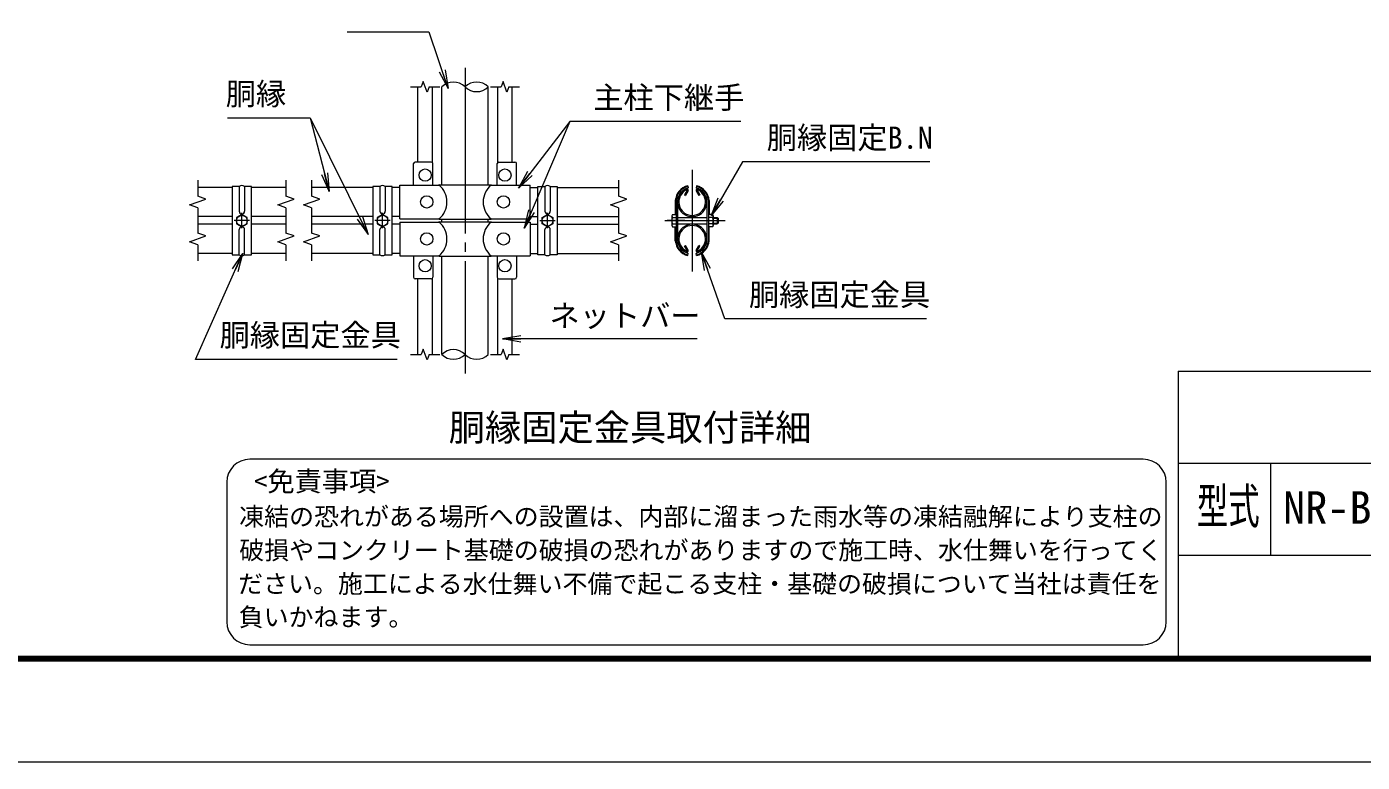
# Model space of a CAD drawing. Units: millimetres, scale not verified. Extents: x -21137 to 21137, y -15758 to 15759.
# Drawn here: x -9680 to -979, y -15758 to -10963 of the extents above; entities that cross this region are included whole.
import ezdxf
from ezdxf.enums import TextEntityAlignment as Align

# ---------------------------------------------------------------- set-up
doc = ezdxf.new("R2010")
doc.units = ezdxf.units.MM
doc.header["$LTSCALE"] = 60
doc.linetypes.add('LONG_CHAIN', pattern=[21, 18, -1, 1, -1])
for name, color, linetype, lineweight in [('0-0_D-TTL', 7, 'Continuous', 9), ('0-1_D-TTL-TXT', 7, 'Continuous', 9), ('0-2_D-BMK', 2, 'LONG_CHAIN', 9), ('0-3_D-STR1', 1, 'Continuous', 9), ('0-4_D-STR-DIM', 7, 'Continuous', 9), ('0-5_0', 7, 'Continuous', 9), ('0-8_D-STR3', 3, 'Continuous', 9), ('0-9_D-STR-TXT', 7, 'Continuous', 9)]:
    doc.layers.add(name, color=color, linetype=linetype, lineweight=lineweight)
doc.styles.add('ＭＳ ゴシック', font='')
doc.styles.get('ＭＳ ゴシック').set_extended_font_data('MS Gothic')

# ---------------------------------------------------------------- blocks, each defined once
blk = doc.blocks.new('_Open')
at = {"layer": '0-5_0'}
blk.add_line((-60, 10), (0, 0), dxfattribs=at)
blk.add_lwpolyline([(-60, -10), (0, 0), (-60, 0)], dxfattribs=at)

msp = doc.modelspace()

# ---------------------------------------------------------------- linework, layer by layer
at = {"layer": '0-0_D-TTL'}
for p, q in [((-2177.34, -13208.09), (-2177.34, -15068.09)), ((-2177.34, -13208.09), (3222.66, -13208.09)), ((-2177.34, -13808.09), (3222.66, -13808.09)), ((-1577.34, -13808.09), (-1577.34, -14408.09)), ((-2177.34, -14408.09), (3222.66, -14408.09))]:
    msp.add_line(p, q, dxfattribs=at)
at = {"layer": '0-0_D-TTL', "color": 2}
msp.add_lwpolyline([(-21137.34, 2061.91), (4062.66, 2061.91), (4062.66, -15758.09), (-21137.34, -15758.09)], close=True, dxfattribs=at)
at = {"layer": '0-0_D-TTL'}
for points in [[(-20327.34, 1401.91), (3252.66, 1401.91), (3252.66, -15098.09), (-20327.34, -15098.09)], [(-20319.84, 1394.41), (3245.16, 1394.41), (3245.16, -15090.59), (-20319.84, -15090.59)], [(-20312.34, 1386.91), (3237.66, 1386.91), (3237.66, -15083.09), (-20312.34, -15083.09)], [(-20304.84, 1379.41), (3230.16, 1379.41), (3230.16, -15075.59), (-20304.84, -15075.59)], [(-20297.34, 1371.91), (3222.66, 1371.91), (3222.66, -15068.09), (-20297.34, -15068.09)]]:
    msp.add_lwpolyline(points, close=True, dxfattribs=at)
at = {"layer": '0-1_D-TTL-TXT', "color": 2}
for p, q in [((-2406.27, -13782.61), (-8226.27, -13782.61)), ((-8376.27, -13932.61), (-8376.27, -14842.01)), ((-2256.27, -14842.01), (-2256.27, -13932.61)), ((-8226.27, -14992.01), (-2406.27, -14992.01))]:
    msp.add_line(p, q, dxfattribs=at)
for centre, start, end in [((-8226.27, -13932.61), 90, 180), ((-2406.27, -13932.61), 0, 90), ((-8226.27, -14842.01), 180, 270), ((-2406.27, -14842.01), 270, 0)]:
    msp.add_arc(centre, 150, start, end, dxfattribs=at)
at = {"layer": '0-2_D-BMK'}
for p, q in [((-6824.06, -11230.62), (-6824.06, -13224.62)), ((-5344.37, -11897.28), (-5344.37, -12557.95)), ((-8278.23, -12277.62), (-8278.23, -12177.62)), ((-7361.56, -12277.62), (-7361.56, -12177.62)), ((-6286.56, -12277.62), (-6286.56, -12177.62)), ((-8228.23, -12227.62), (-8328.23, -12227.62)), ((-7311.56, -12227.62), (-7411.56, -12227.62)), ((-6336.56, -12227.62), (-6236.56, -12227.62)), ((-5522.5, -12227.62), (-5129.25, -12227.62))]:
    msp.add_line(p, q, dxfattribs=at)
at = {"layer": '0-3_D-STR1'}
for p, q in [((-6975.31, -11993.32), (-6975.31, -11355.62)), ((-6672.81, -11993.32), (-6672.81, -11355.62)), ((-8340.73, -12010.82), (-8565.73, -12010.82)), ((-7990.73, -12010.82), (-8215.73, -12010.82)), ((-7424.06, -12010.82), (-7824.06, -12010.82)), ((-7249.06, -12010.82), (-7299.06, -12010.82)), ((-6399.06, -12010.82), (-6349.06, -12010.82)), ((-6224.06, -12010.82), (-5824.06, -12010.82)), ((-5377.74, -12029.41), (-5395.29, -12059.8)), ((-5395.29, -12059.8), (-5388.34, -12063.81)), ((-5370.8, -12033.42), (-5388.34, -12063.81)), ((-5317.95, -12033.42), (-5300.41, -12063.81)), ((-5311.01, -12029.41), (-5293.46, -12059.8)), ((-5293.46, -12059.8), (-5300.41, -12063.81)), ((-8340.73, -12201.32), (-8565.73, -12201.32)), ((-8340.73, -12251.32), (-8565.73, -12251.32)), ((-7990.73, -12201.32), (-8215.73, -12201.32)), ((-7990.73, -12251.32), (-8215.73, -12251.32)), ((-7424.06, -12201.32), (-7824.06, -12201.32)), ((-7424.06, -12251.32), (-7824.06, -12251.32)), ((-7249.06, -12201.32), (-7299.06, -12201.32)), ((-7249.06, -12251.32), (-7299.06, -12251.32)), ((-6975.31, -12234.32), (-6975.31, -12218.32)), ((-6672.81, -12234.32), (-6672.81, -12218.32)), ((-6399.06, -12201.32), (-6349.06, -12201.32)), ((-6399.06, -12251.32), (-6349.06, -12251.32)), ((-6224.06, -12201.32), (-5824.06, -12201.32)), ((-6224.06, -12251.32), (-5824.06, -12251.32)), ((-8340.73, -12441.82), (-8565.73, -12441.82)), ((-7990.73, -12441.82), (-8215.73, -12441.82)), ((-7424.06, -12441.82), (-7824.06, -12441.82)), ((-7249.06, -12441.82), (-7299.06, -12441.82)), ((-6399.06, -12441.82), (-6349.06, -12441.82)), ((-6224.06, -12441.82), (-5824.06, -12441.82)), ((-5395.29, -12392.83), (-5388.34, -12388.82)), ((-5377.74, -12423.22), (-5395.29, -12392.83)), ((-5370.8, -12419.21), (-5388.34, -12388.82)), ((-5317.95, -12419.21), (-5300.41, -12388.82)), ((-5311.01, -12423.22), (-5293.46, -12392.83)), ((-5293.46, -12392.83), (-5300.41, -12388.82)), ((-6975.31, -13099.62), (-6975.31, -12459.32)), ((-6672.81, -13099.62), (-6672.81, -12459.32))]:
    msp.add_line(p, q, dxfattribs=at)
for centre, radius, start, end in [((-5344.37, -12106.07), 95.25, 114.32478, 65.67522), ((-5344.37, -12106.07), 87.23, 114.32478, 65.67522), ((-5379.48, -12028.41), 10.03, 330, 114.32478), ((-5379.48, -12028.41), 2, 330, 114.32478), ((-5309.27, -12028.41), 10.03, 65.67522, 210), ((-5309.27, -12028.41), 2, 65.67522, 210), ((-5344.75, -12106.07), 95.25, 5.09104, 65.67522), ((-5344.37, -12346.57), 95.25, 294.32478, 245.67522), ((-5344.37, -12346.57), 87.23, 294.32478, 245.67522), ((-5379.48, -12424.23), 10.03, 245.67522, 30), ((-5379.48, -12424.23), 2, 245.67522, 30), ((-5309.27, -12424.23), 10.03, 150, 294.32478), ((-5309.27, -12424.23), 2, 150, 294.32478)]:
    msp.add_arc(centre, radius, start, end, dxfattribs=at)
at = {"layer": '0-4_D-STR-DIM'}
for p, q in [((-7179.06, -11355.62), (-7109.71, -11355.62)), ((-7096.89, -11320.38), (-7109.71, -11355.62)), ((-7071.23, -11390.86), (-7096.89, -11320.38)), ((-7058.41, -11355.62), (-7071.23, -11390.86)), ((-7058.41, -11355.62), (-6989.06, -11355.62)), ((-6659.06, -11355.62), (-6589.71, -11355.62)), ((-6576.89, -11320.38), (-6589.71, -11355.62)), ((-6551.23, -11390.86), (-6576.89, -11320.38)), ((-6538.41, -11355.62), (-6551.23, -11390.86)), ((-6538.41, -11355.62), (-6469.06, -11355.62)), ((-8565.73, -11963.19), (-8565.73, -12067.59)), ((-7990.73, -11963.19), (-7990.73, -12067.59)), ((-7824.06, -11963.19), (-7824.06, -12067.59)), ((-5824.06, -11963.19), (-5824.06, -12067.59)), ((-8618.58, -12125.31), (-8512.87, -12086.83)), ((-8512.87, -12086.83), (-8565.73, -12067.59)), ((-8043.58, -12125.31), (-7937.87, -12086.83)), ((-7937.87, -12086.83), (-7990.73, -12067.59)), ((-7876.92, -12125.31), (-7771.2, -12086.83)), ((-7771.2, -12086.83), (-7824.06, -12067.59)), ((-5876.92, -12125.31), (-5771.2, -12086.83)), ((-5771.2, -12086.83), (-5824.06, -12067.59)), ((-8565.73, -12144.55), (-8618.58, -12125.31)), ((-8565.73, -12144.55), (-8565.73, -12308.09)), ((-7990.73, -12144.55), (-8043.58, -12125.31)), ((-7990.73, -12144.55), (-7990.73, -12308.09)), ((-7824.06, -12144.55), (-7876.92, -12125.31)), ((-7824.06, -12144.55), (-7824.06, -12308.09)), ((-5824.06, -12144.55), (-5876.92, -12125.31)), ((-5824.06, -12144.55), (-5824.06, -12308.09)), ((-8618.58, -12365.81), (-8512.87, -12327.33)), ((-8512.87, -12327.33), (-8565.73, -12308.09)), ((-8043.58, -12365.81), (-7937.87, -12327.33)), ((-7937.87, -12327.33), (-7990.73, -12308.09)), ((-7876.92, -12365.81), (-7771.2, -12327.33)), ((-7771.2, -12327.33), (-7824.06, -12308.09)), ((-5876.92, -12365.81), (-5771.2, -12327.33)), ((-5771.2, -12327.33), (-5824.06, -12308.09)), ((-8565.73, -12385.05), (-8618.58, -12365.81)), ((-8565.73, -12385.05), (-8565.73, -12489.44)), ((-7990.73, -12385.05), (-8043.58, -12365.81)), ((-7990.73, -12385.05), (-7990.73, -12489.44)), ((-7824.06, -12385.05), (-7876.92, -12365.81)), ((-7824.06, -12385.05), (-7824.06, -12489.44)), ((-5824.06, -12385.05), (-5876.92, -12365.81)), ((-5824.06, -12385.05), (-5824.06, -12489.44)), ((-7179.06, -13099.62), (-7109.71, -13099.62)), ((-7096.89, -13064.38), (-7109.71, -13099.62)), ((-7071.23, -13134.86), (-7096.89, -13064.38)), ((-7058.41, -13099.62), (-7071.23, -13134.86)), ((-7058.41, -13099.62), (-6989.06, -13099.62)), ((-6659.06, -13099.62), (-6589.71, -13099.62)), ((-6576.89, -13064.38), (-6589.71, -13099.62)), ((-6551.23, -13134.86), (-6576.89, -13064.38)), ((-6538.41, -13099.62), (-6551.23, -13134.86)), ((-6538.41, -13099.62), (-6469.06, -13099.62))]:
    msp.add_line(p, q, dxfattribs=at)
for centre, start, end in [((-6899.68, -11431.72), 45.18146, 134.81854), ((-6748.43, -11431.72), 45.18146, 134.81854), ((-6748.43, -11279.51), 225.18146, 314.81854), ((-6899.68, -13175.72), 45.18146, 134.81854), ((-6899.68, -13023.51), 225.18146, 314.81854), ((-6748.43, -13023.51), 225.18146, 314.81854)]:
    msp.add_arc(centre, 107.29, start, end, dxfattribs=at)
at = {"layer": '0-8_D-STR3'}
for p, q in [((-7131.56, -11845.82), (-7131.56, -11355.62)), ((-7036.56, -11849.2), (-7036.56, -11355.62)), ((-6611.56, -11849.2), (-6611.56, -11355.62)), ((-6516.56, -11845.82), (-6516.56, -11355.62)), ((-7159.06, -11995.82), (-7159.06, -11855.82)), ((-7044.06, -11845.82), (-7149.06, -11845.82)), ((-7034.06, -11995.82), (-7034.06, -11855.82)), ((-6614.06, -11995.82), (-6614.06, -11855.82)), ((-6604.06, -11845.82), (-6499.06, -11845.82)), ((-6489.06, -11995.82), (-6489.06, -11855.82)), ((-8295.73, -12004.47), (-8295.73, -12166.32)), ((-8215.73, -12004.47), (-8260.73, -12004.47)), ((-8260.73, -12004.47), (-8260.73, -12166.32)), ((-7379.06, -12004.47), (-7379.06, -12166.32)), ((-7299.06, -12004.47), (-7344.06, -12004.47)), ((-7344.06, -12004.47), (-7344.06, -12166.32)), ((-7249.06, -11995.82), (-6993.06, -11995.82)), ((-7249.06, -12215.82), (-7249.06, -11995.82)), ((-6993.06, -11993.32), (-6998.06, -11995.82)), ((-6993.06, -11993.32), (-6655.06, -11993.32)), ((-6655.06, -11993.32), (-6650.06, -11995.82)), ((-6655.06, -11995.82), (-6399.06, -11995.82)), ((-6399.06, -12215.82), (-6399.06, -11995.82)), ((-6349.06, -12004.47), (-6304.06, -12004.47)), ((-6304.06, -12004.47), (-6304.06, -12166.32)), ((-6269.06, -12004.47), (-6269.06, -12166.32)), ((-5373.54, -11999.64), (-5369.62, -12014.12)), ((-5315.21, -11999.64), (-5319.12, -12014.12)), ((-5454.62, -12096.97), (-5454.62, -12182.12)), ((-5449.62, -12097.18), (-5449.62, -12358.05)), ((-5439.62, -12097.62), (-5439.62, -12357.62)), ((-5249.12, -12097.62), (-5249.12, -12357.62)), ((-5239.12, -12097.18), (-5239.12, -12358.05)), ((-5234.12, -12096.97), (-5234.12, -12182.12)), ((-7249.06, -12215.82), (-6993.06, -12215.82)), ((-7249.06, -12236.82), (-6993.06, -12236.82)), ((-7249.06, -12236.82), (-7249.06, -12456.82)), ((-6993.06, -12218.32), (-6998.06, -12215.82)), ((-6993.06, -12234.32), (-6998.06, -12236.82)), ((-6655.06, -12215.82), (-6399.06, -12215.82)), ((-6655.06, -12236.82), (-6399.06, -12236.82)), ((-6399.06, -12236.82), (-6399.06, -12456.82)), ((-5392.61, -12227.62), (-5506.64, -12227.62)), ((-5477.12, -12196.45), (-5477.12, -12258.18)), ((-5472.12, -12187.12), (-5449.62, -12187.12)), ((-5472.12, -12207.37), (-5449.62, -12207.37)), ((-5472.12, -12247.87), (-5449.62, -12247.87)), ((-5472.12, -12268.12), (-5449.62, -12268.12)), ((-5433.62, -12207.62), (-5249.12, -12207.62)), ((-5433.62, -12247.62), (-5249.12, -12247.62)), ((-5296.14, -12227.62), (-5182.11, -12227.62)), ((-5211.62, -12187.12), (-5239.12, -12187.12)), ((-5211.62, -12207.37), (-5239.12, -12207.37)), ((-5211.62, -12247.87), (-5239.12, -12247.87)), ((-5211.62, -12268.12), (-5239.12, -12268.12)), ((-5206.62, -12196.45), (-5206.62, -12258.18)), ((-5206.62, -12207.62), (-5180.62, -12207.62)), ((-5206.62, -12211), (-5174.62, -12211)), ((-5206.62, -12244.23), (-5174.62, -12244.23)), ((-5206.62, -12247.62), (-5180.62, -12247.62)), ((-5180.62, -12207.62), (-5180.62, -12247.62)), ((-5180.62, -12207.62), (-5174.62, -12211)), ((-5174.62, -12244.23), (-5180.62, -12247.62)), ((-5174.62, -12211), (-5174.62, -12244.23)), ((-8295.73, -12450.76), (-8295.73, -12286.32)), ((-8260.73, -12450.76), (-8260.73, -12286.32)), ((-7379.06, -12450.76), (-7379.06, -12286.32)), ((-7344.06, -12450.76), (-7344.06, -12286.32)), ((-6304.06, -12450.76), (-6304.06, -12286.32)), ((-6269.06, -12450.76), (-6269.06, -12286.32)), ((-5454.62, -12358.26), (-5454.62, -12273.12)), ((-5234.12, -12358.26), (-5234.12, -12273.12)), ((-5373.54, -12455.59), (-5369.62, -12441.11)), ((-5315.21, -12455.59), (-5319.12, -12441.11)), ((-7249.06, -12456.82), (-6993.06, -12456.82)), ((-7159.06, -12456.82), (-7159.06, -12596.82)), ((-7034.06, -12456.82), (-7034.06, -12596.82)), ((-6993.06, -12459.32), (-6998.06, -12456.82)), ((-6993.06, -12459.32), (-6655.06, -12459.32)), ((-6655.06, -12459.32), (-6650.06, -12456.82)), ((-6655.06, -12456.82), (-6399.06, -12456.82)), ((-6614.06, -12456.82), (-6614.06, -12596.82)), ((-6489.06, -12456.82), (-6489.06, -12596.82)), ((-7044.06, -12606.82), (-7149.06, -12606.82)), ((-7131.56, -13099.62), (-7131.56, -12606.82)), ((-7036.56, -13099.62), (-7036.56, -12603.43)), ((-6611.56, -13099.62), (-6611.56, -12603.43)), ((-6604.06, -12606.82), (-6499.06, -12606.82)), ((-6516.56, -13099.62), (-6516.56, -12606.82))]:
    msp.add_line(p, q, dxfattribs=at)
for points in [[(-8295.73, -12004.47), (-8340.73, -12004.47), (-8340.73, -12450.76), (-8295.73, -12450.76)], [(-8260.73, -12450.76), (-8215.73, -12450.76), (-8215.73, -12004.47)], [(-7379.06, -12004.47), (-7424.06, -12004.47), (-7424.06, -12450.76), (-7379.06, -12450.76)], [(-7344.06, -12450.76), (-7299.06, -12450.76), (-7299.06, -12004.47)], [(-6304.06, -12450.76), (-6349.06, -12450.76), (-6349.06, -12004.47)], [(-6269.06, -12004.47), (-6224.06, -12004.47), (-6224.06, -12450.76), (-6269.06, -12450.76)], [(-6993.06, -12218.32), (-6655.06, -12218.32), (-6650.06, -12215.82)], [(-6993.06, -12234.32), (-6655.06, -12234.32), (-6650.06, -12236.82)]]:
    msp.add_lwpolyline(points, dxfattribs=at)
for points in [[(-8278.23, -12268.12), (-8243.15, -12247.87), (-8243.15, -12207.37), (-8278.23, -12187.12), (-8313.3, -12207.37), (-8313.3, -12247.87)], [(-7361.56, -12268.12), (-7326.49, -12247.87), (-7326.49, -12207.37), (-7361.56, -12187.12), (-7396.63, -12207.37), (-7396.63, -12247.87)], [(-6286.56, -12268.12), (-6321.63, -12247.87), (-6321.63, -12207.37), (-6286.56, -12187.12), (-6251.49, -12207.37), (-6251.49, -12247.87)]]:
    msp.add_lwpolyline(points, close=True, dxfattribs=at)
for centre, radius in [((-7084.06, -11930.82), 40), ((-6564.06, -11930.82), 40), ((-7074.06, -12105.82), 40), ((-6574.06, -12105.82), 40), ((-8278.23, -12227.62), 35.17), ((-7361.56, -12227.62), 35.17), ((-6286.56, -12227.62), 35.17), ((-7074.06, -12346.82), 40), ((-6574.06, -12346.82), 40), ((-7084.06, -12521.82), 40), ((-6564.06, -12521.82), 40)]:
    msp.add_circle(centre, radius, dxfattribs=at)
for centre, radius, start, end in [((-7149.06, -11855.82), 10, 90, 180), ((-7044.06, -11855.82), 10, 0, 90), ((-6604.06, -11855.82), 10, 90, 180), ((-6499.06, -11855.82), 10, 0, 90), ((-8278.23, -12032.6), 33.12, 58.10921, 121.89079), ((-7361.56, -12032.6), 33.12, 58.10921, 121.89079), ((-7085.99, -12105.82), 144, 310.19176, 49.80824), ((-6562.13, -12105.82), 144, 130.19176, 229.80824), ((-6286.56, -12032.6), 33.12, 58.10921, 121.89079), ((-5344.75, -12106.07), 110.25, 105.13812, 175.26816), ((-5344.75, -12106.07), 105.25, 105.13812, 175.157), ((-5344, -12106.07), 105.25, 4.843, 74.86188), ((-5344, -12106.07), 110.25, 4.843, 74.86188), ((-5344.75, -12106.07), 95.25, 105.13812, 174.90896), ((-5344, -12106.07), 95.25, 5.09104, 74.86188), ((-8278.23, -12166.32), 17.5, 180, 0), ((-7361.56, -12166.32), 17.5, 180, 0), ((-6286.56, -12166.32), 17.5, 180, 0), ((-8278.23, -12286.32), 17.5, 0, 180), ((-7361.56, -12286.32), 17.5, 0, 180), ((-7085.99, -12346.82), 144, 310.19176, 49.80824), ((-6562.13, -12346.82), 144, 130.19176, 229.80824), ((-6286.56, -12286.32), 17.5, 0, 180), ((-5464.44, -12197.24), 12.71, 127.21089, 232.78911), ((-5433.62, -12227.62), 43.51, 152.26063, 207.73937), ((-5464.38, -12257.99), 12.75, 127.42505, 232.57495), ((-5449.62, -12182.12), 5, 180, 270), ((-5449.62, -12273.12), 5, 90, 180), ((-5239.12, -12182.12), 5, 270, 0), ((-5239.12, -12273.12), 5, 0, 90), ((-5219.31, -12197.24), 12.71, 307.21089, 52.78911), ((-5250.13, -12227.62), 43.51, 332.26063, 27.73937), ((-5219.37, -12257.99), 12.75, 307.42505, 52.57495), ((-5344.75, -12349.16), 110.25, 184.73184, 254.86188), ((-5344.75, -12349.16), 105.25, 184.843, 254.86188), ((-5344.75, -12349.16), 95.25, 185.09104, 254.86188), ((-5344, -12349.16), 95.25, 285.13812, 354.90896), ((-5344, -12349.16), 105.25, 285.13812, 355.157), ((-5344, -12349.16), 110.25, 285.13812, 355.26816), ((-8278.23, -12422.64), 33.12, 238.10921, 301.89079), ((-7361.56, -12422.64), 33.12, 238.10921, 301.89079), ((-6286.56, -12422.64), 33.12, 238.10921, 301.89079), ((-7149.06, -12596.82), 10, 180, 270), ((-7044.06, -12596.82), 10, 270, 0), ((-6604.06, -12596.82), 10, 180, 270), ((-6499.06, -12596.82), 10, 270, 0)]:
    msp.add_arc(centre, radius, start, end, dxfattribs=at)
at = {"layer": '0-9_D-STR-TXT'}
for p, q in [((-7833.88, -11558.43), (-7709.18, -12036.13)), ((-7833.88, -11558.43), (-7709.18, -12036.13)), ((-6141.42, -11582.07), (-6474.38, -12013.65)), ((-6141.42, -11582.07), (-6474.38, -12013.65)), ((-5312.33, -12998.75), (-6578.49, -12998.75))]:
    msp.add_line(p, q, dxfattribs=at)
for points in [[(-7591.9, -10997.82), (-7059.94, -10997.82), (-6935.75, -11363.67)], [(-8372.69, -11558.43), (-7833.88, -11558.43), (-7456.66, -12315.32)], [(-5026.97, -11582.07), (-6141.42, -11582.07), (-6437.79, -12274.17)], [(-3796.41, -11844.79), (-5015.94, -11844.79), (-5218.77, -12193.04)], [(-7265.41, -13131.61), (-8580.87, -13131.61), (-8273.12, -12442.71)], [(-3816.72, -12868.25), (-5132.19, -12868.25), (-5283.76, -12434.8)]]:
    msp.add_lwpolyline(points, dxfattribs=at)

# ---------------------------------------------------------------- block references
at = {"layer": '0-9_D-STR-TXT', "xscale": 2, "yscale": 2}
for p, rotation in [((-6935.11, -11365.56), 288.74977), ((-7708.67, -12038.06), 284.63097), ((-7708.67, -12038.06), 284.63097), ((-6475.61, -12015.24), 232.34963), ((-6475.61, -12015.24), 232.34963), ((-5219.78, -12194.77), 239.78171), ((-6438.58, -12276.01), 246.81834), ((-7455.77, -12317.11), 296.49098), ((-8272.31, -12440.89), 65.92824), ((-5284.42, -12432.91), 109.27461), ((-6580.49, -12998.75), 180)]:
    msp.add_blockref('_Open', p, dxfattribs=dict(at, rotation=rotation))

# ---------------------------------------------------------------- texts
at = {"layer": '0-1_D-TTL-TXT', "style": 'ＭＳ ゴシック'}
for s, height, p in [('胴縁固定金具取付詳細', 173.3, (-6931.1, -13714.25)), (' <免責事項>', 129.9, (-8288.32, -14030.53)), ('NR-BF H10000F', 211.6, (-1494.26, -14266.34)), ('凍結の恐れがある場所への設置は、内部に溜まった雨水等の凍結融解により支柱の', 119.2, (-8295.87, -14251.6)), ('破損やコンクリート基礎の破損の恐れがありますので施工時、水仕舞いを行ってく', 119.2, (-8295.25, -14471.01)), ('ださい。施工による水仕舞い不備で起こる支柱・基礎の破損について当社は責任を', 119.2, (-8302.8, -14689.8)), ('負いかねます。', 119.2, (-8298.97, -14906.6))]:
    msp.add_text(s, height=height, dxfattribs=at).set_placement(p, align=Align.BOTTOM_LEFT)
at = {"layer": '0-1_D-TTL-TXT', "style": 'ＭＳ ゴシック', "width": 0.65}
msp.add_text('型式', height=230.9, dxfattribs=at).set_placement((-2056.54, -14272.5), align=Align.BOTTOM_LEFT)
at = {"layer": '0-9_D-STR-TXT', "style": 'ＭＳ ゴシック'}
for s, p in [('胴縁', (-8383.35, -11516.49)), ('主柱下継手', (-5988.65, -11540.51)), ('胴縁固定B.N', (-4858.6, -11802.09)), ('胴縁固定金具', (-4974.85, -12825.54)), ('ネットバー', (-6274, -12962.9)), ('胴縁固定金具', (-8423.53, -13088.9))]:
    msp.add_text(s, height=144.3, dxfattribs=at).set_placement(p, align=Align.BOTTOM_LEFT)

doc.saveas('drawing.dxf')
